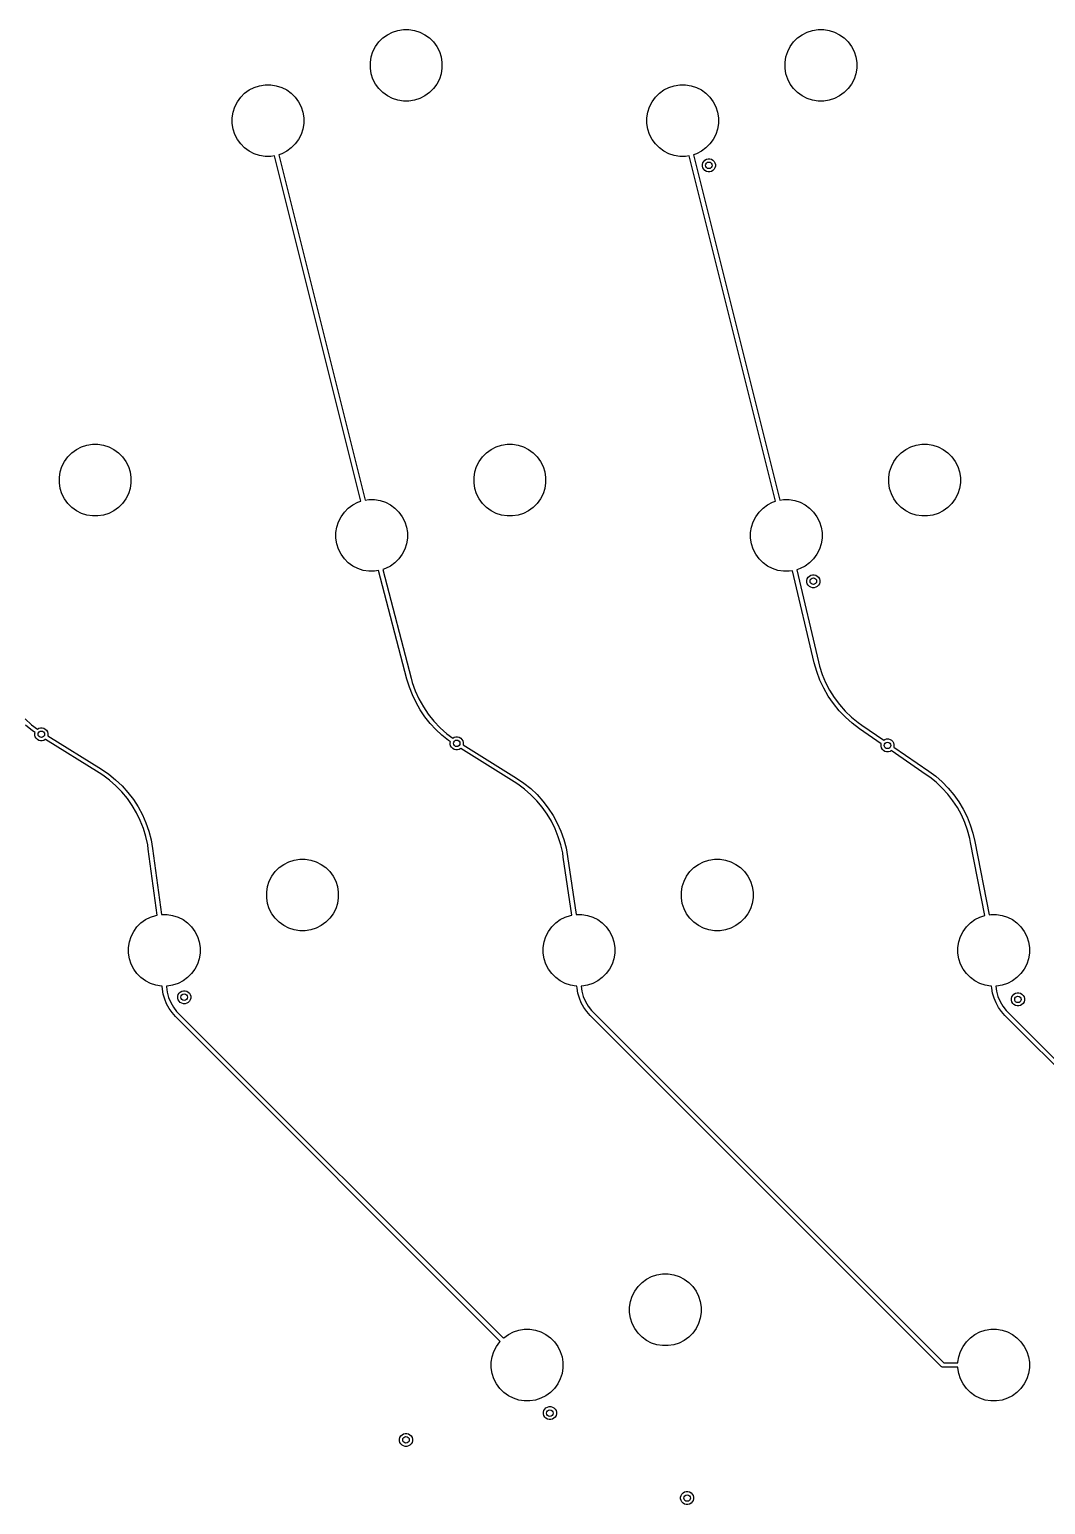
# Model space of a CAD drawing. Extents: x 4 to 18.4, y -7.3 to -2.9.
# Drawn here: x 9.637 to 11.475, y -5.964 to -3.298 of the extents above; entities that cross this region are included whole.
import ezdxf

# ---------------------------------------------------------------- set-up
doc = ezdxf.new("R2010")
doc.units = 0
doc.header["$MEASUREMENT"] = 0
doc.layers.add('BLACK', color=7, linetype='CONTINUOUS')

msp = doc.modelspace()

# ---------------------------------------------------------------- linework, layer by layer
at = {"layer": 'BLACK', "linetype": 'CONTINUOUS'}
for p, q in [((10.2848, -3.3071), (10.2939, -3.3025)), ((10.2939, -3.3025), (10.3036, -3.2993)), ((10.3036, -3.2993), (10.3137, -3.2977)), ((10.3137, -3.2977), (10.3238, -3.2977)), ((10.3238, -3.2977), (10.3339, -3.2993)), ((10.3339, -3.2993), (10.3436, -3.3025)), ((10.3436, -3.3025), (10.3527, -3.3071)), ((11.0348, -3.3071), (11.0439, -3.3025)), ((11.0439, -3.3025), (11.0536, -3.2993)), ((11.0536, -3.2993), (11.0637, -3.2977)), ((11.0637, -3.2977), (11.0738, -3.2977)), ((11.0738, -3.2977), (11.0839, -3.2993)), ((11.0839, -3.2993), (11.0936, -3.3025)), ((11.0936, -3.3025), (11.1027, -3.3071)), ((10.2587, -3.3376), (10.2634, -3.3286)), ((10.2634, -3.3286), (10.2694, -3.3203)), ((10.2694, -3.3203), (10.2766, -3.3131)), ((10.2766, -3.3131), (10.2848, -3.3071)), ((10.3527, -3.3071), (10.3609, -3.3131)), ((10.3609, -3.3131), (10.3681, -3.3203)), ((10.3681, -3.3203), (10.3741, -3.3286)), ((10.3741, -3.3286), (10.3788, -3.3376)), ((11.0087, -3.3376), (11.0134, -3.3286)), ((11.0134, -3.3286), (11.0194, -3.3203)), ((11.0194, -3.3203), (11.0266, -3.3131)), ((11.0266, -3.3131), (11.0348, -3.3071)), ((11.1027, -3.3071), (11.1109, -3.3131)), ((11.1109, -3.3131), (11.1181, -3.3203)), ((11.1181, -3.3203), (11.1241, -3.3286)), ((11.1241, -3.3286), (11.1288, -3.3376)), ((10.254, -3.3574), (10.2556, -3.3473)), ((10.254, -3.3676), (10.254, -3.3574)), ((10.2556, -3.3473), (10.2587, -3.3376)), ((10.3788, -3.3376), (10.3819, -3.3473)), ((10.3819, -3.3473), (10.3835, -3.3574)), ((10.3835, -3.3574), (10.3835, -3.3676)), ((11.004, -3.3574), (11.0056, -3.3473)), ((11.004, -3.3676), (11.004, -3.3574)), ((11.0056, -3.3473), (11.0087, -3.3376)), ((11.1288, -3.3376), (11.1319, -3.3473)), ((11.1319, -3.3473), (11.1335, -3.3574)), ((11.1335, -3.3574), (11.1335, -3.3676)), ((10.2556, -3.3777), (10.254, -3.3676)), ((10.2587, -3.3874), (10.2556, -3.3777)), ((10.3819, -3.3777), (10.3788, -3.3874)), ((10.3835, -3.3676), (10.3819, -3.3777)), ((11.0056, -3.3777), (11.004, -3.3676)), ((11.0087, -3.3874), (11.0056, -3.3777)), ((11.1319, -3.3777), (11.1288, -3.3874)), ((11.1335, -3.3676), (11.1319, -3.3777)), ((10.0194, -3.4203), (10.0266, -3.4131)), ((10.0266, -3.4131), (10.0348, -3.4071)), ((10.0348, -3.4071), (10.0439, -3.4025)), ((10.0439, -3.4025), (10.0536, -3.3993)), ((10.0536, -3.3993), (10.0637, -3.3977)), ((10.0637, -3.3977), (10.0738, -3.3977)), ((10.0738, -3.3977), (10.0839, -3.3993)), ((10.0839, -3.3993), (10.0936, -3.4025)), ((10.0936, -3.4025), (10.1027, -3.4071)), ((10.1027, -3.4071), (10.1109, -3.4131)), ((10.1109, -3.4131), (10.1181, -3.4203)), ((10.2634, -3.3964), (10.2587, -3.3874)), ((10.2694, -3.4047), (10.2634, -3.3964)), ((10.2766, -3.4119), (10.2694, -3.4047)), ((10.2848, -3.4179), (10.2766, -3.4119)), ((10.3609, -3.4119), (10.3527, -3.4179)), ((10.3681, -3.4047), (10.3609, -3.4119)), ((10.3741, -3.3964), (10.3681, -3.4047)), ((10.3788, -3.3874), (10.3741, -3.3964)), ((10.7694, -3.4203), (10.7766, -3.4131)), ((10.7766, -3.4131), (10.7848, -3.4071)), ((10.7848, -3.4071), (10.7939, -3.4025)), ((10.7939, -3.4025), (10.8036, -3.3993)), ((10.8036, -3.3993), (10.8137, -3.3977)), ((10.8137, -3.3977), (10.8238, -3.3977)), ((10.8238, -3.3977), (10.8339, -3.3993)), ((10.8339, -3.3993), (10.8436, -3.4025)), ((10.8436, -3.4025), (10.8527, -3.4071)), ((10.8527, -3.4071), (10.8609, -3.4131)), ((10.8609, -3.4131), (10.8681, -3.4203)), ((11.0134, -3.3964), (11.0087, -3.3874)), ((11.0194, -3.4047), (11.0134, -3.3964)), ((11.0266, -3.4119), (11.0194, -3.4047)), ((11.0348, -3.4179), (11.0266, -3.4119)), ((11.1109, -3.4119), (11.1027, -3.4179)), ((11.1181, -3.4047), (11.1109, -3.4119)), ((11.1241, -3.3964), (11.1181, -3.4047)), ((11.1288, -3.3874), (11.1241, -3.3964)), ((10.0056, -3.4473), (10.0087, -3.4376)), ((10.0087, -3.4376), (10.0134, -3.4286)), ((10.0134, -3.4286), (10.0194, -3.4203)), ((10.1181, -3.4203), (10.1241, -3.4286)), ((10.1241, -3.4286), (10.1288, -3.4376)), ((10.1288, -3.4376), (10.1319, -3.4473)), ((10.2939, -3.4225), (10.2848, -3.4179)), ((10.3036, -3.4257), (10.2939, -3.4225)), ((10.3137, -3.4273), (10.3036, -3.4257)), ((10.3238, -3.4273), (10.3137, -3.4273)), ((10.3339, -3.4257), (10.3238, -3.4273)), ((10.3436, -3.4225), (10.3339, -3.4257)), ((10.3527, -3.4179), (10.3436, -3.4225)), ((10.7556, -3.4473), (10.7587, -3.4376)), ((10.7587, -3.4376), (10.7634, -3.4286)), ((10.7634, -3.4286), (10.7694, -3.4203)), ((10.8681, -3.4203), (10.8741, -3.4286)), ((10.8741, -3.4286), (10.8788, -3.4376)), ((10.8788, -3.4376), (10.8819, -3.4473)), ((11.0439, -3.4225), (11.0348, -3.4179)), ((11.0536, -3.4257), (11.0439, -3.4225)), ((11.0637, -3.4273), (11.0536, -3.4257)), ((11.0738, -3.4273), (11.0637, -3.4273)), ((11.0839, -3.4257), (11.0738, -3.4273)), ((11.0936, -3.4225), (11.0839, -3.4257)), ((11.1027, -3.4179), (11.0936, -3.4225)), ((10.004, -3.4574), (10.0056, -3.4473)), ((10.004, -3.4676), (10.004, -3.4574)), ((10.1319, -3.4473), (10.1335, -3.4574)), ((10.1335, -3.4574), (10.1335, -3.4676)), ((10.754, -3.4574), (10.7556, -3.4473)), ((10.754, -3.4676), (10.754, -3.4574)), ((10.8819, -3.4473), (10.8835, -3.4574)), ((10.8835, -3.4574), (10.8835, -3.4676)), ((10.0056, -3.4777), (10.004, -3.4676)), ((10.0087, -3.4874), (10.0056, -3.4777)), ((10.0134, -3.4964), (10.0087, -3.4874)), ((10.1288, -3.4874), (10.1241, -3.4964)), ((10.1319, -3.4777), (10.1288, -3.4874)), ((10.1335, -3.4676), (10.1319, -3.4777)), ((10.7556, -3.4777), (10.754, -3.4676)), ((10.7587, -3.4874), (10.7556, -3.4777)), ((10.7634, -3.4964), (10.7587, -3.4874)), ((10.8788, -3.4874), (10.8741, -3.4964)), ((10.8819, -3.4777), (10.8788, -3.4874)), ((10.8835, -3.4676), (10.8819, -3.4777)), ((10.0194, -3.5047), (10.0134, -3.4964)), ((10.0266, -3.5119), (10.0194, -3.5047)), ((10.0348, -3.5179), (10.0266, -3.5119)), ((10.0439, -3.5225), (10.0348, -3.5179)), ((10.1027, -3.5179), (10.0936, -3.5225)), ((10.1109, -3.5119), (10.1027, -3.5179)), ((10.1181, -3.5047), (10.1109, -3.5119)), ((10.1241, -3.4964), (10.1181, -3.5047)), ((10.7694, -3.5047), (10.7634, -3.4964)), ((10.7766, -3.5119), (10.7694, -3.5047)), ((10.7848, -3.5179), (10.7766, -3.5119)), ((10.7939, -3.5225), (10.7848, -3.5179)), ((10.8527, -3.5179), (10.8436, -3.5225)), ((10.8609, -3.5119), (10.8527, -3.5179)), ((10.8681, -3.5047), (10.8609, -3.5119)), ((10.8741, -3.4964), (10.8681, -3.5047)), ((10.0536, -3.5257), (10.0439, -3.5225)), ((10.0637, -3.5273), (10.0536, -3.5257)), ((10.0738, -3.5273), (10.0637, -3.5273)), ((10.0806, -3.5262), (10.0738, -3.5273)), ((10.2368, -4.1507), (10.0806, -3.5262)), ((10.0936, -3.5225), (10.0882, -3.5243)), ((10.0882, -3.5243), (10.2444, -4.1488)), ((10.8036, -3.5257), (10.7939, -3.5225)), ((10.8137, -3.5273), (10.8036, -3.5257)), ((10.8238, -3.5273), (10.8137, -3.5273)), ((10.8306, -3.5262), (10.8238, -3.5273)), ((10.9868, -4.1507), (10.8306, -3.5262)), ((10.8436, -3.5225), (10.8382, -3.5243)), ((10.8382, -3.5243), (10.9944, -4.1488)), ((10.8544, -3.5418), (10.8552, -3.5388)), ((10.8544, -3.5448), (10.8544, -3.5418)), ((10.8552, -3.5478), (10.8544, -3.5448)), ((10.8552, -3.5388), (10.8568, -3.5361)), ((10.8568, -3.5361), (10.859, -3.5339)), ((10.859, -3.5339), (10.8616, -3.5324)), ((10.8616, -3.5324), (10.8646, -3.5316)), ((10.8646, -3.5316), (10.8677, -3.5316)), ((10.8677, -3.5316), (10.8707, -3.5324)), ((10.8707, -3.5324), (10.8733, -3.5339)), ((10.8733, -3.5339), (10.8755, -3.5361)), ((10.8755, -3.5361), (10.8771, -3.5388)), ((10.8771, -3.5388), (10.8779, -3.5418)), ((10.8779, -3.5448), (10.8771, -3.5478)), ((10.8779, -3.5418), (10.8779, -3.5448)), ((10.8568, -3.5505), (10.8552, -3.5478)), ((10.859, -3.5527), (10.8568, -3.5505)), ((10.8616, -3.5542), (10.859, -3.5527)), ((10.8646, -3.555), (10.8616, -3.5542)), ((10.8677, -3.555), (10.8646, -3.555)), ((10.8707, -3.5542), (10.8677, -3.555)), ((10.8733, -3.5527), (10.8707, -3.5542)), ((10.8755, -3.5505), (10.8733, -3.5527)), ((10.8771, -3.5478), (10.8755, -3.5505)), ((9.7223, -4.0571), (9.7314, -4.0525)), ((9.7314, -4.0525), (9.7411, -4.0493)), ((9.7411, -4.0493), (9.7512, -4.0477)), ((9.7512, -4.0477), (9.7613, -4.0477)), ((9.7613, -4.0477), (9.7714, -4.0493)), ((9.7714, -4.0493), (9.7811, -4.0525)), ((9.7811, -4.0525), (9.7902, -4.0571)), ((10.4723, -4.0571), (10.4814, -4.0525)), ((10.4814, -4.0525), (10.4911, -4.0493)), ((10.4911, -4.0493), (10.5012, -4.0477)), ((10.5012, -4.0477), (10.5113, -4.0477)), ((10.5113, -4.0477), (10.5214, -4.0493)), ((10.5214, -4.0493), (10.5311, -4.0525)), ((10.5311, -4.0525), (10.5402, -4.0571)), ((11.2223, -4.0571), (11.2314, -4.0525)), ((11.2314, -4.0525), (11.2411, -4.0493)), ((11.2411, -4.0493), (11.2512, -4.0477)), ((11.2512, -4.0477), (11.2613, -4.0477)), ((11.2613, -4.0477), (11.2714, -4.0493)), ((11.2714, -4.0493), (11.2811, -4.0525)), ((11.2811, -4.0525), (11.2902, -4.0571)), ((9.6962, -4.0876), (9.7009, -4.0786)), ((9.7009, -4.0786), (9.7069, -4.0703)), ((9.7069, -4.0703), (9.7141, -4.0631)), ((9.7141, -4.0631), (9.7223, -4.0571)), ((9.7902, -4.0571), (9.7984, -4.0631)), ((9.7984, -4.0631), (9.8056, -4.0703)), ((9.8056, -4.0703), (9.8116, -4.0786)), ((9.8116, -4.0786), (9.8163, -4.0876)), ((10.4462, -4.0876), (10.4509, -4.0786)), ((10.4509, -4.0786), (10.4569, -4.0703)), ((10.4569, -4.0703), (10.4641, -4.0631)), ((10.4641, -4.0631), (10.4723, -4.0571)), ((10.5402, -4.0571), (10.5484, -4.0631)), ((10.5484, -4.0631), (10.5556, -4.0703)), ((10.5556, -4.0703), (10.5616, -4.0786)), ((10.5616, -4.0786), (10.5663, -4.0876)), ((11.1962, -4.0876), (11.2009, -4.0786)), ((11.2009, -4.0786), (11.2069, -4.0703)), ((11.2069, -4.0703), (11.2141, -4.0631)), ((11.2141, -4.0631), (11.2223, -4.0571)), ((11.2902, -4.0571), (11.2984, -4.0631)), ((11.2984, -4.0631), (11.3056, -4.0703)), ((11.3056, -4.0703), (11.3116, -4.0786)), ((11.3116, -4.0786), (11.3163, -4.0876)), ((9.6915, -4.1074), (9.6931, -4.0973)), ((9.6931, -4.0973), (9.6962, -4.0876)), ((9.8163, -4.0876), (9.8194, -4.0973)), ((9.8194, -4.0973), (9.821, -4.1074)), ((10.4415, -4.1074), (10.4431, -4.0973)), ((10.4431, -4.0973), (10.4462, -4.0876)), ((10.5663, -4.0876), (10.5694, -4.0973)), ((10.5694, -4.0973), (10.571, -4.1074)), ((11.1915, -4.1074), (11.1931, -4.0973)), ((11.1931, -4.0973), (11.1962, -4.0876)), ((11.3163, -4.0876), (11.3194, -4.0973)), ((11.3194, -4.0973), (11.321, -4.1074)), ((9.6915, -4.1176), (9.6915, -4.1074)), ((9.6931, -4.1277), (9.6915, -4.1176)), ((9.6962, -4.1374), (9.6931, -4.1277)), ((9.8194, -4.1277), (9.8163, -4.1374)), ((9.821, -4.1176), (9.8194, -4.1277)), ((9.821, -4.1074), (9.821, -4.1176)), ((10.4415, -4.1176), (10.4415, -4.1074)), ((10.4431, -4.1277), (10.4415, -4.1176)), ((10.4462, -4.1374), (10.4431, -4.1277)), ((10.5694, -4.1277), (10.5663, -4.1374)), ((10.571, -4.1176), (10.5694, -4.1277)), ((10.571, -4.1074), (10.571, -4.1176)), ((11.1915, -4.1176), (11.1915, -4.1074)), ((11.1931, -4.1277), (11.1915, -4.1176)), ((11.1962, -4.1374), (11.1931, -4.1277)), ((11.3194, -4.1277), (11.3163, -4.1374)), ((11.321, -4.1176), (11.3194, -4.1277)), ((11.321, -4.1074), (11.321, -4.1176)), ((9.7009, -4.1464), (9.6962, -4.1374)), ((9.7069, -4.1547), (9.7009, -4.1464)), ((9.7141, -4.1619), (9.7069, -4.1547)), ((9.8056, -4.1547), (9.7984, -4.1619)), ((9.8116, -4.1464), (9.8056, -4.1547)), ((9.8163, -4.1374), (9.8116, -4.1464)), ((10.2141, -4.1631), (10.2223, -4.1571)), ((10.2223, -4.1571), (10.2314, -4.1525)), ((10.2314, -4.1525), (10.2368, -4.1507)), ((10.2444, -4.1488), (10.2512, -4.1477)), ((10.2512, -4.1477), (10.2613, -4.1477)), ((10.2613, -4.1477), (10.2714, -4.1493)), ((10.2714, -4.1493), (10.2811, -4.1525)), ((10.2811, -4.1525), (10.2902, -4.1571)), ((10.2902, -4.1571), (10.2984, -4.1631)), ((10.4509, -4.1464), (10.4462, -4.1374)), ((10.4569, -4.1547), (10.4509, -4.1464)), ((10.4641, -4.1619), (10.4569, -4.1547)), ((10.5556, -4.1547), (10.5484, -4.1619)), ((10.5616, -4.1464), (10.5556, -4.1547)), ((10.5663, -4.1374), (10.5616, -4.1464)), ((10.9641, -4.1631), (10.9723, -4.1571)), ((10.9723, -4.1571), (10.9814, -4.1525)), ((10.9814, -4.1525), (10.9868, -4.1507)), ((10.9944, -4.1488), (11.0012, -4.1477)), ((11.0012, -4.1477), (11.0113, -4.1477)), ((11.0113, -4.1477), (11.0214, -4.1493)), ((11.0214, -4.1493), (11.0311, -4.1525)), ((11.0311, -4.1525), (11.0402, -4.1571)), ((11.0402, -4.1571), (11.0484, -4.1631)), ((11.2009, -4.1464), (11.1962, -4.1374)), ((11.2069, -4.1547), (11.2009, -4.1464)), ((11.2141, -4.1619), (11.2069, -4.1547)), ((11.3056, -4.1547), (11.2984, -4.1619)), ((11.3116, -4.1464), (11.3056, -4.1547)), ((11.3163, -4.1374), (11.3116, -4.1464)), ((9.7223, -4.1679), (9.7141, -4.1619)), ((9.7314, -4.1725), (9.7223, -4.1679)), ((9.7411, -4.1757), (9.7314, -4.1725)), ((9.7512, -4.1773), (9.7411, -4.1757)), ((9.7613, -4.1773), (9.7512, -4.1773)), ((9.7714, -4.1757), (9.7613, -4.1773)), ((9.7811, -4.1725), (9.7714, -4.1757)), ((9.7902, -4.1679), (9.7811, -4.1725)), ((9.7984, -4.1619), (9.7902, -4.1679)), ((10.1962, -4.1876), (10.2009, -4.1786)), ((10.2009, -4.1786), (10.2069, -4.1703)), ((10.2069, -4.1703), (10.2141, -4.1631)), ((10.2984, -4.1631), (10.3056, -4.1703)), ((10.3056, -4.1703), (10.3116, -4.1786)), ((10.3116, -4.1786), (10.3163, -4.1876)), ((10.4723, -4.1679), (10.4641, -4.1619)), ((10.4814, -4.1725), (10.4723, -4.1679)), ((10.4911, -4.1757), (10.4814, -4.1725)), ((10.5012, -4.1773), (10.4911, -4.1757)), ((10.5113, -4.1773), (10.5012, -4.1773)), ((10.5214, -4.1757), (10.5113, -4.1773)), ((10.5311, -4.1725), (10.5214, -4.1757)), ((10.5402, -4.1679), (10.5311, -4.1725)), ((10.5484, -4.1619), (10.5402, -4.1679)), ((10.9462, -4.1876), (10.9509, -4.1786)), ((10.9509, -4.1786), (10.9569, -4.1703)), ((10.9569, -4.1703), (10.9641, -4.1631)), ((11.0484, -4.1631), (11.0556, -4.1703)), ((11.0556, -4.1703), (11.0616, -4.1786)), ((11.0616, -4.1786), (11.0663, -4.1876)), ((11.2223, -4.1679), (11.2141, -4.1619)), ((11.2314, -4.1725), (11.2223, -4.1679)), ((11.2411, -4.1757), (11.2314, -4.1725)), ((11.2512, -4.1773), (11.2411, -4.1757)), ((11.2613, -4.1773), (11.2512, -4.1773)), ((11.2714, -4.1757), (11.2613, -4.1773)), ((11.2811, -4.1725), (11.2714, -4.1757)), ((11.2902, -4.1679), (11.2811, -4.1725)), ((11.2984, -4.1619), (11.2902, -4.1679)), ((10.1915, -4.2074), (10.1931, -4.1973)), ((10.1915, -4.2176), (10.1915, -4.2074)), ((10.1931, -4.1973), (10.1962, -4.1876)), ((10.3163, -4.1876), (10.3194, -4.1973)), ((10.3194, -4.1973), (10.321, -4.2074)), ((10.321, -4.2074), (10.321, -4.2176)), ((10.9415, -4.2074), (10.9431, -4.1973)), ((10.9415, -4.2176), (10.9415, -4.2074)), ((10.9431, -4.1973), (10.9462, -4.1876)), ((11.0663, -4.1876), (11.0694, -4.1973)), ((11.0694, -4.1973), (11.071, -4.2074)), ((11.071, -4.2074), (11.071, -4.2176)), ((10.1931, -4.2277), (10.1915, -4.2176)), ((10.1962, -4.2374), (10.1931, -4.2277)), ((10.2009, -4.2464), (10.1962, -4.2374)), ((10.3163, -4.2374), (10.3116, -4.2464)), ((10.3194, -4.2277), (10.3163, -4.2374)), ((10.321, -4.2176), (10.3194, -4.2277)), ((10.9431, -4.2277), (10.9415, -4.2176)), ((10.9462, -4.2374), (10.9431, -4.2277)), ((10.9509, -4.2464), (10.9462, -4.2374)), ((11.0663, -4.2374), (11.0616, -4.2464)), ((11.0694, -4.2277), (11.0663, -4.2374)), ((11.071, -4.2176), (11.0694, -4.2277)), ((10.2069, -4.2547), (10.2009, -4.2464)), ((10.2141, -4.2619), (10.2069, -4.2547)), ((10.2223, -4.2679), (10.2141, -4.2619)), ((10.2984, -4.2619), (10.2902, -4.2679)), ((10.3056, -4.2547), (10.2984, -4.2619)), ((10.3116, -4.2464), (10.3056, -4.2547)), ((10.9569, -4.2547), (10.9509, -4.2464)), ((10.9641, -4.2619), (10.9569, -4.2547)), ((10.9723, -4.2679), (10.9641, -4.2619)), ((11.0484, -4.2619), (11.0402, -4.2679)), ((11.0556, -4.2547), (11.0484, -4.2619)), ((11.0616, -4.2464), (11.0556, -4.2547)), ((10.2314, -4.2725), (10.2223, -4.2679)), ((10.2411, -4.2757), (10.2314, -4.2725)), ((10.2512, -4.2773), (10.2411, -4.2757)), ((10.2613, -4.2773), (10.2512, -4.2773)), ((10.2688, -4.2761), (10.2613, -4.2773)), ((10.3201, -4.4722), (10.2688, -4.2761)), ((10.2811, -4.2725), (10.2764, -4.274)), ((10.2764, -4.274), (10.3278, -4.4702)), ((10.2902, -4.2679), (10.2811, -4.2725)), ((10.9814, -4.2725), (10.9723, -4.2679)), ((10.9911, -4.2757), (10.9814, -4.2725)), ((11.0012, -4.2773), (10.9911, -4.2757)), ((11.0113, -4.2773), (11.0012, -4.2773)), ((11.0173, -4.2763), (11.0113, -4.2773)), ((11.0568, -4.4427), (11.0173, -4.2763)), ((11.0311, -4.2725), (11.025, -4.2745)), ((11.025, -4.2745), (11.0645, -4.4409)), ((11.0402, -4.2679), (11.0311, -4.2725)), ((11.0434, -4.2937), (11.0442, -4.2908)), ((11.0442, -4.2908), (11.0457, -4.2881)), ((11.0457, -4.2881), (11.0479, -4.2859)), ((11.0479, -4.2859), (11.0506, -4.2844)), ((11.0506, -4.2844), (11.0536, -4.2836)), ((11.0536, -4.2836), (11.0567, -4.2836)), ((11.0567, -4.2836), (11.0596, -4.2844)), ((11.0596, -4.2844), (11.0623, -4.2859)), ((11.0623, -4.2859), (11.0645, -4.2881)), ((11.0645, -4.2881), (11.066, -4.2908)), ((11.066, -4.2908), (11.0668, -4.2937)), ((11.0434, -4.2968), (11.0434, -4.2937)), ((11.0442, -4.2998), (11.0434, -4.2968)), ((11.0457, -4.3025), (11.0442, -4.2998)), ((11.0479, -4.3046), (11.0457, -4.3025)), ((11.0506, -4.3062), (11.0479, -4.3046)), ((11.0536, -4.307), (11.0506, -4.3062)), ((11.0567, -4.307), (11.0536, -4.307)), ((11.0596, -4.3062), (11.0567, -4.307)), ((11.0623, -4.3046), (11.0596, -4.3062)), ((11.0645, -4.3025), (11.0623, -4.3046)), ((11.066, -4.2998), (11.0645, -4.3025)), ((11.0668, -4.2968), (11.066, -4.2998)), ((11.0668, -4.2937), (11.0668, -4.2968)), ((11.0612, -4.4585), (11.0568, -4.4427)), ((11.0568, -4.4427), (11.0568, -4.4427)), ((11.0568, -4.4427), (11.0568, -4.4427)), ((11.0645, -4.4409), (11.0645, -4.4409)), ((11.0645, -4.4409), (11.0663, -4.4486)), ((11.0663, -4.4486), (11.0712, -4.4636)), ((10.3245, -4.4868), (10.3201, -4.4722)), ((10.3201, -4.4722), (10.3201, -4.4722)), ((10.3278, -4.4702), (10.3278, -4.4702)), ((10.3278, -4.4702), (10.3298, -4.4781)), ((10.3298, -4.4781), (10.3352, -4.4934)), ((11.0669, -4.4739), (11.0612, -4.4585)), ((11.0739, -4.4888), (11.0669, -4.4739)), ((11.0712, -4.4636), (11.0772, -4.4781)), ((11.0772, -4.4781), (11.0845, -4.4921)), ((10.33, -4.5009), (10.3245, -4.4868)), ((10.3366, -4.5146), (10.33, -4.5009)), ((10.3352, -4.4934), (10.3419, -4.5081)), ((11.082, -4.503), (11.0739, -4.4888)), ((11.0913, -4.5165), (11.082, -4.503)), ((11.0845, -4.4921), (11.0929, -4.5055)), ((11.0929, -4.5055), (11.1023, -4.5182)), ((10.3441, -4.5278), (10.3366, -4.5146)), ((10.3419, -4.5081), (10.3498, -4.5223)), ((10.3526, -4.5403), (10.3441, -4.5278)), ((10.3498, -4.5223), (10.3588, -4.5358)), ((11.1016, -4.5293), (11.0913, -4.5165)), ((11.113, -4.5411), (11.1016, -4.5293)), ((11.1023, -4.5182), (11.1128, -4.53)), ((11.1128, -4.53), (11.1241, -4.5409)), ((9.6295, -4.5443), (9.6414, -4.5549)), ((9.6431, -4.5659), (9.6302, -4.5555)), ((9.6414, -4.5549), (9.6518, -4.5626)), ((10.3621, -4.5522), (10.3526, -4.5403)), ((10.3588, -4.5358), (10.369, -4.5484)), ((10.3724, -4.5634), (10.3621, -4.5522)), ((10.369, -4.5484), (10.3802, -4.5602)), ((11.1253, -4.552), (11.113, -4.5411)), ((11.1241, -4.5409), (11.1364, -4.5509)), ((11.1384, -4.5618), (11.1253, -4.552)), ((11.1364, -4.5509), (11.1429, -4.5554)), ((11.1429, -4.5554), (11.1429, -4.5554)), ((11.1429, -4.5554), (11.1823, -4.5825)), ((9.6476, -4.569), (9.6431, -4.5659)), ((9.6472, -4.5704), (9.6476, -4.569)), ((9.6472, -4.5735), (9.6472, -4.5704)), ((9.648, -4.5765), (9.6472, -4.5735)), ((9.6495, -4.5792), (9.648, -4.5765)), ((9.6517, -4.5813), (9.6495, -4.5792)), ((9.6544, -4.5829), (9.6517, -4.5813)), ((9.6518, -4.5626), (9.6544, -4.5611)), ((9.6544, -4.5611), (9.6574, -4.5603)), ((9.6574, -4.5837), (9.6544, -4.5829)), ((9.6574, -4.5603), (9.6604, -4.5603)), ((9.6604, -4.5837), (9.6574, -4.5837)), ((9.6604, -4.5603), (9.6634, -4.5611)), ((9.6634, -4.5829), (9.6604, -4.5837)), ((9.6634, -4.5611), (9.6661, -4.5626)), ((9.6661, -4.5813), (9.6634, -4.5829)), ((9.6661, -4.5626), (9.6683, -4.5648)), ((9.6662, -4.5812), (9.6661, -4.5813)), ((9.7634, -4.6419), (9.6662, -4.5812)), ((9.6683, -4.5648), (9.6698, -4.5675)), ((9.6698, -4.5675), (9.6706, -4.5704)), ((9.6706, -4.5735), (9.6704, -4.5745)), ((9.6704, -4.5745), (9.7676, -4.6353)), ((9.6706, -4.5704), (9.6706, -4.5735)), ((10.3835, -4.5737), (10.3724, -4.5634)), ((10.3802, -4.5602), (10.3923, -4.571)), ((10.3954, -4.5831), (10.3835, -4.5737)), ((10.3923, -4.571), (10.4029, -4.5789)), ((10.3987, -4.5854), (10.3954, -4.5831)), ((10.3984, -4.5868), (10.3987, -4.5854)), ((10.4029, -4.5789), (10.4055, -4.5774)), ((10.4055, -4.5774), (10.4085, -4.5766)), ((10.4085, -4.5766), (10.4116, -4.5766)), ((10.4116, -4.5766), (10.4146, -4.5774)), ((10.4146, -4.5774), (10.4173, -4.5789)), ((10.4173, -4.5789), (10.4194, -4.5811)), ((10.4194, -4.5811), (10.421, -4.5838)), ((10.421, -4.5838), (10.4218, -4.5868)), ((11.1779, -4.589), (11.1384, -4.5618)), ((11.1384, -4.5618), (11.1384, -4.5618)), ((11.1823, -4.5825), (11.1847, -4.5811)), ((11.1847, -4.5811), (11.1877, -4.5803)), ((11.1877, -4.5803), (11.1908, -4.5803)), ((11.1908, -4.5803), (11.1938, -4.5811)), ((11.1938, -4.5811), (11.1964, -4.5826)), ((11.1964, -4.5826), (11.1986, -4.5848)), ((11.1986, -4.5848), (11.2001, -4.5875)), ((10.3984, -4.5899), (10.3984, -4.5868)), ((10.3991, -4.5928), (10.3984, -4.5899)), ((10.4007, -4.5955), (10.3991, -4.5928)), ((10.4029, -4.5977), (10.4007, -4.5955)), ((10.4055, -4.5992), (10.4029, -4.5977)), ((10.4085, -4.6), (10.4055, -4.5992)), ((10.4116, -4.6), (10.4085, -4.6)), ((10.4146, -4.5992), (10.4116, -4.6)), ((10.4173, -4.5977), (10.4146, -4.5992)), ((10.4174, -4.5975), (10.4173, -4.5977)), ((10.5142, -4.6581), (10.4174, -4.5975)), ((10.4218, -4.5899), (10.4215, -4.5908)), ((10.4215, -4.5908), (10.5184, -4.6514)), ((10.4218, -4.5868), (10.4218, -4.5899)), ((11.1775, -4.5905), (11.1779, -4.589)), ((11.1775, -4.5936), (11.1775, -4.5905)), ((11.1783, -4.5965), (11.1775, -4.5936)), ((11.1799, -4.5992), (11.1783, -4.5965)), ((11.182, -4.6014), (11.1799, -4.5992)), ((11.1847, -4.6029), (11.182, -4.6014)), ((11.1877, -4.6037), (11.1847, -4.6029)), ((11.1908, -4.6037), (11.1877, -4.6037)), ((11.1938, -4.6029), (11.1908, -4.6037)), ((11.1961, -4.6015), (11.1938, -4.6029)), ((11.2594, -4.6451), (11.1961, -4.6015)), ((11.2001, -4.5875), (11.2009, -4.5905)), ((11.2009, -4.5936), (11.2006, -4.595)), ((11.2006, -4.595), (11.2639, -4.6386)), ((11.2009, -4.5905), (11.2009, -4.5936)), ((9.7676, -4.6353), (9.7808, -4.6443)), ((11.2639, -4.6386), (11.2639, -4.6386)), ((11.2639, -4.6386), (11.2764, -4.6479)), ((9.7699, -4.646), (9.7634, -4.6419)), ((9.7823, -4.6552), (9.7699, -4.646)), ((9.7808, -4.6443), (9.7933, -4.6543)), ((9.7939, -4.6653), (9.7823, -4.6552)), ((9.7933, -4.6543), (9.8049, -4.6653)), ((9.8046, -4.6763), (9.7939, -4.6653)), ((9.8049, -4.6653), (9.8156, -4.6772)), ((10.5207, -4.6621), (10.5142, -4.6581)), ((10.5142, -4.6581), (10.5142, -4.6581)), ((10.5142, -4.6581), (10.5142, -4.6581)), ((10.5184, -4.6514), (10.5184, -4.6514)), ((10.5184, -4.6514), (10.5315, -4.6603)), ((10.5329, -4.6712), (10.5207, -4.6621)), ((10.5315, -4.6603), (10.5439, -4.6702)), ((11.2656, -4.6493), (11.2594, -4.6451)), ((11.2594, -4.6451), (11.2594, -4.6451)), ((11.2773, -4.6587), (11.2656, -4.6493)), ((11.2764, -4.6479), (11.2882, -4.6582)), ((11.2882, -4.6691), (11.2773, -4.6587)), ((11.2882, -4.6582), (11.2991, -4.6693)), ((9.8145, -4.6881), (9.8046, -4.6763)), ((9.8233, -4.7007), (9.8145, -4.6881)), ((9.8156, -4.6772), (9.8253, -4.6899)), ((9.8253, -4.6899), (9.834, -4.7033)), ((10.5444, -4.6812), (10.5329, -4.6712)), ((10.5439, -4.6702), (10.5554, -4.6811)), ((10.5551, -4.6921), (10.5444, -4.6812)), ((10.5649, -4.7038), (10.5551, -4.6921)), ((10.5554, -4.6811), (10.566, -4.6929)), ((10.566, -4.6929), (10.5757, -4.7054)), ((11.2983, -4.6802), (11.2882, -4.6691)), ((11.3074, -4.6921), (11.2983, -4.6802)), ((11.2991, -4.6693), (11.3091, -4.6813)), ((11.3157, -4.7046), (11.3074, -4.6921)), ((11.3091, -4.6813), (11.3181, -4.694)), ((9.8311, -4.714), (9.8233, -4.7007)), ((9.8379, -4.7278), (9.8311, -4.714)), ((9.834, -4.7033), (9.8416, -4.7174)), ((9.8416, -4.7174), (9.848, -4.7321)), ((10.5737, -4.7162), (10.5649, -4.7038)), ((10.5815, -4.7293), (10.5737, -4.7162)), ((10.5757, -4.7054), (10.5844, -4.7187)), ((10.5844, -4.7187), (10.592, -4.7326)), ((11.3229, -4.7178), (11.3157, -4.7046)), ((11.3181, -4.694), (11.3262, -4.7074)), ((11.3291, -4.7315), (11.3229, -4.7178)), ((11.3262, -4.7074), (11.3331, -4.7214)), ((9.8435, -4.7421), (9.8379, -4.7278)), ((9.848, -4.7568), (9.8435, -4.7421)), ((9.848, -4.7321), (9.8533, -4.7472)), ((10.5883, -4.7429), (10.5815, -4.7293)), ((10.5939, -4.7571), (10.5883, -4.7429)), ((10.592, -4.7326), (10.5984, -4.7471)), ((11.3341, -4.7456), (11.3291, -4.7315)), ((11.3331, -4.7214), (11.339, -4.7359)), ((11.3381, -4.7601), (11.3341, -4.7456)), ((11.339, -4.7359), (11.3437, -4.7507)), ((9.8513, -4.7718), (9.848, -4.7568)), ((9.8523, -4.7795), (9.8513, -4.7718)), ((9.8533, -4.7472), (9.8573, -4.7626)), ((9.8573, -4.7626), (9.8601, -4.7784)), ((10.5985, -4.7716), (10.5939, -4.7571)), ((10.5984, -4.7471), (10.6037, -4.762)), ((10.6018, -4.7865), (10.5985, -4.7716)), ((10.6037, -4.762), (10.6078, -4.7773)), ((11.3396, -4.7674), (11.3381, -4.7601)), ((11.3651, -4.8997), (11.3396, -4.7674)), ((11.3396, -4.7674), (11.3396, -4.7674)), ((11.3437, -4.7507), (11.3473, -4.7659)), ((11.3473, -4.7659), (11.3473, -4.7659)), ((11.3473, -4.7659), (11.3473, -4.7659)), ((11.3473, -4.7659), (11.3729, -4.8983)), ((9.8686, -4.8989), (9.8523, -4.7795)), ((9.8523, -4.7795), (9.8523, -4.7795)), ((9.8601, -4.7784), (9.8601, -4.7784)), ((9.8601, -4.7784), (9.8764, -4.8977)), ((10.1064, -4.8025), (10.1161, -4.7993)), ((10.1161, -4.7993), (10.1262, -4.7977)), ((10.1262, -4.7977), (10.1363, -4.7977)), ((10.1363, -4.7977), (10.1464, -4.7993)), ((10.1464, -4.7993), (10.1561, -4.8025)), ((10.6029, -4.794), (10.6018, -4.7865)), ((10.6029, -4.7941), (10.6029, -4.794)), ((10.6181, -4.899), (10.6029, -4.7941)), ((10.6078, -4.7773), (10.6107, -4.7929)), ((10.6107, -4.7929), (10.6107, -4.7929)), ((10.6107, -4.7929), (10.6107, -4.7929)), ((10.6107, -4.7929), (10.6259, -4.8978)), ((10.8564, -4.8025), (10.8661, -4.7993)), ((10.8661, -4.7993), (10.8762, -4.7977)), ((10.8762, -4.7977), (10.8863, -4.7977)), ((10.8863, -4.7977), (10.8964, -4.7993)), ((10.8964, -4.7993), (10.9061, -4.8025)), ((10.0759, -4.8286), (10.0819, -4.8203)), ((10.0819, -4.8203), (10.0891, -4.8131)), ((10.0891, -4.8131), (10.0973, -4.8071)), ((10.0973, -4.8071), (10.1064, -4.8025)), ((10.1561, -4.8025), (10.1652, -4.8071)), ((10.1652, -4.8071), (10.1734, -4.8131)), ((10.1734, -4.8131), (10.1806, -4.8203)), ((10.1806, -4.8203), (10.1866, -4.8286)), ((10.8259, -4.8286), (10.8319, -4.8203)), ((10.8319, -4.8203), (10.8391, -4.8131)), ((10.8391, -4.8131), (10.8473, -4.8071)), ((10.8473, -4.8071), (10.8564, -4.8025)), ((10.9061, -4.8025), (10.9152, -4.8071)), ((10.9152, -4.8071), (10.9234, -4.8131)), ((10.9234, -4.8131), (10.9306, -4.8203)), ((10.9306, -4.8203), (10.9366, -4.8286)), ((10.0665, -4.8574), (10.0681, -4.8473)), ((10.0681, -4.8473), (10.0712, -4.8376)), ((10.0712, -4.8376), (10.0759, -4.8286)), ((10.1866, -4.8286), (10.1913, -4.8376)), ((10.1913, -4.8376), (10.1944, -4.8473)), ((10.1944, -4.8473), (10.196, -4.8574)), ((10.8165, -4.8574), (10.8181, -4.8473)), ((10.8181, -4.8473), (10.8212, -4.8376)), ((10.8212, -4.8376), (10.8259, -4.8286)), ((10.9366, -4.8286), (10.9413, -4.8376)), ((10.9413, -4.8376), (10.9444, -4.8473)), ((10.9444, -4.8473), (10.946, -4.8574)), ((10.0665, -4.8676), (10.0665, -4.8574)), ((10.0681, -4.8777), (10.0665, -4.8676)), ((10.0712, -4.8874), (10.0681, -4.8777)), ((10.1944, -4.8777), (10.1913, -4.8874)), ((10.196, -4.8676), (10.1944, -4.8777)), ((10.196, -4.8574), (10.196, -4.8676)), ((10.8165, -4.8676), (10.8165, -4.8574)), ((10.8181, -4.8777), (10.8165, -4.8676)), ((10.8212, -4.8874), (10.8181, -4.8777)), ((10.9444, -4.8777), (10.9413, -4.8874)), ((10.946, -4.8676), (10.9444, -4.8777)), ((10.946, -4.8574), (10.946, -4.8676)), ((9.8473, -4.9071), (9.8564, -4.9025)), ((9.8564, -4.9025), (9.8661, -4.8993)), ((9.8661, -4.8993), (9.8686, -4.8989)), ((9.8764, -4.8977), (9.8863, -4.8977)), ((9.8863, -4.8977), (9.8964, -4.8993)), ((9.8964, -4.8993), (9.9061, -4.9025)), ((9.9061, -4.9025), (9.9152, -4.9071)), ((10.0759, -4.8964), (10.0712, -4.8874)), ((10.0819, -4.9047), (10.0759, -4.8964)), ((10.0891, -4.9119), (10.0819, -4.9047)), ((10.1806, -4.9047), (10.1734, -4.9119)), ((10.1866, -4.8964), (10.1806, -4.9047)), ((10.1913, -4.8874), (10.1866, -4.8964)), ((10.5973, -4.9071), (10.6064, -4.9025)), ((10.6064, -4.9025), (10.6161, -4.8993)), ((10.6161, -4.8993), (10.6181, -4.899)), ((10.6259, -4.8978), (10.6262, -4.8977)), ((10.6262, -4.8977), (10.6363, -4.8977)), ((10.6363, -4.8977), (10.6464, -4.8993)), ((10.6464, -4.8993), (10.6561, -4.9025)), ((10.6561, -4.9025), (10.6652, -4.9071)), ((10.8259, -4.8964), (10.8212, -4.8874)), ((10.8319, -4.9047), (10.8259, -4.8964)), ((10.8391, -4.9119), (10.8319, -4.9047)), ((10.9306, -4.9047), (10.9234, -4.9119)), ((10.9366, -4.8964), (10.9306, -4.9047)), ((10.9413, -4.8874), (10.9366, -4.8964)), ((11.3473, -4.9071), (11.3564, -4.9025)), ((11.3564, -4.9025), (11.3651, -4.8997)), ((11.3729, -4.8983), (11.3762, -4.8977)), ((11.3762, -4.8977), (11.3863, -4.8977)), ((11.3863, -4.8977), (11.3964, -4.8993)), ((11.3964, -4.8993), (11.4061, -4.9025)), ((11.4061, -4.9025), (11.4152, -4.9071)), ((9.8212, -4.9376), (9.8259, -4.9286)), ((9.8259, -4.9286), (9.8319, -4.9203)), ((9.8319, -4.9203), (9.8391, -4.9131)), ((9.8391, -4.9131), (9.8473, -4.9071)), ((9.9152, -4.9071), (9.9234, -4.9131)), ((9.9234, -4.9131), (9.9306, -4.9203)), ((9.9306, -4.9203), (9.9366, -4.9286)), ((9.9366, -4.9286), (9.9413, -4.9376)), ((10.0973, -4.9179), (10.0891, -4.9119)), ((10.1064, -4.9225), (10.0973, -4.9179)), ((10.1161, -4.9257), (10.1064, -4.9225)), ((10.1262, -4.9273), (10.1161, -4.9257)), ((10.1363, -4.9273), (10.1262, -4.9273)), ((10.1464, -4.9257), (10.1363, -4.9273)), ((10.1561, -4.9225), (10.1464, -4.9257)), ((10.1652, -4.9179), (10.1561, -4.9225)), ((10.1734, -4.9119), (10.1652, -4.9179)), ((10.5712, -4.9376), (10.5759, -4.9286)), ((10.5759, -4.9286), (10.5819, -4.9203)), ((10.5819, -4.9203), (10.5891, -4.9131)), ((10.5891, -4.9131), (10.5973, -4.9071)), ((10.6652, -4.9071), (10.6734, -4.9131)), ((10.6734, -4.9131), (10.6806, -4.9203)), ((10.6806, -4.9203), (10.6866, -4.9286)), ((10.6866, -4.9286), (10.6913, -4.9376)), ((10.8473, -4.9179), (10.8391, -4.9119)), ((10.8564, -4.9225), (10.8473, -4.9179)), ((10.8661, -4.9257), (10.8564, -4.9225)), ((10.8762, -4.9273), (10.8661, -4.9257)), ((10.8863, -4.9273), (10.8762, -4.9273)), ((10.8964, -4.9257), (10.8863, -4.9273)), ((10.9061, -4.9225), (10.8964, -4.9257)), ((10.9152, -4.9179), (10.9061, -4.9225)), ((10.9234, -4.9119), (10.9152, -4.9179)), ((11.3212, -4.9376), (11.3259, -4.9286)), ((11.3259, -4.9286), (11.3319, -4.9203)), ((11.3319, -4.9203), (11.3391, -4.9131)), ((11.3391, -4.9131), (11.3473, -4.9071)), ((11.4152, -4.9071), (11.4234, -4.9131)), ((11.4234, -4.9131), (11.4306, -4.9203)), ((11.4306, -4.9203), (11.4366, -4.9286)), ((11.4366, -4.9286), (11.4413, -4.9376)), ((9.8165, -4.9574), (9.8181, -4.9473)), ((9.8165, -4.9676), (9.8165, -4.9574)), ((9.8181, -4.9473), (9.8212, -4.9376)), ((9.9413, -4.9376), (9.9444, -4.9473)), ((9.9444, -4.9473), (9.946, -4.9574)), ((9.946, -4.9574), (9.946, -4.9676)), ((10.5665, -4.9574), (10.5681, -4.9473)), ((10.5665, -4.9676), (10.5665, -4.9574)), ((10.5681, -4.9473), (10.5712, -4.9376)), ((10.6913, -4.9376), (10.6944, -4.9473)), ((10.6944, -4.9473), (10.696, -4.9574)), ((10.696, -4.9574), (10.696, -4.9676)), ((11.3165, -4.9574), (11.3181, -4.9473)), ((11.3165, -4.9676), (11.3165, -4.9574)), ((11.3181, -4.9473), (11.3212, -4.9376)), ((11.4413, -4.9376), (11.4444, -4.9473)), ((11.4444, -4.9473), (11.446, -4.9574)), ((11.446, -4.9574), (11.446, -4.9676)), ((9.8181, -4.9777), (9.8165, -4.9676)), ((9.8212, -4.9874), (9.8181, -4.9777)), ((9.9444, -4.9777), (9.9413, -4.9874)), ((9.946, -4.9676), (9.9444, -4.9777)), ((10.5681, -4.9777), (10.5665, -4.9676)), ((10.5712, -4.9874), (10.5681, -4.9777)), ((10.6944, -4.9777), (10.6913, -4.9874)), ((10.696, -4.9676), (10.6944, -4.9777)), ((11.3181, -4.9777), (11.3165, -4.9676)), ((11.3212, -4.9874), (11.3181, -4.9777)), ((11.4444, -4.9777), (11.4413, -4.9874)), ((11.446, -4.9676), (11.4444, -4.9777)), ((9.8259, -4.9964), (9.8212, -4.9874)), ((9.8319, -5.0047), (9.8259, -4.9964)), ((9.8391, -5.0119), (9.8319, -5.0047)), ((9.8473, -5.0179), (9.8391, -5.0119)), ((9.9234, -5.0119), (9.9152, -5.0179)), ((9.9306, -5.0047), (9.9234, -5.0119)), ((9.9366, -4.9964), (9.9306, -5.0047)), ((9.9413, -4.9874), (9.9366, -4.9964)), ((10.5759, -4.9964), (10.5712, -4.9874)), ((10.5819, -5.0047), (10.5759, -4.9964)), ((10.5891, -5.0119), (10.5819, -5.0047)), ((10.5973, -5.0179), (10.5891, -5.0119)), ((10.6734, -5.0119), (10.6652, -5.0179)), ((10.6806, -5.0047), (10.6734, -5.0119)), ((10.6866, -4.9964), (10.6806, -5.0047)), ((10.6913, -4.9874), (10.6866, -4.9964)), ((11.3259, -4.9964), (11.3212, -4.9874)), ((11.3319, -5.0047), (11.3259, -4.9964)), ((11.3391, -5.0119), (11.3319, -5.0047)), ((11.3473, -5.0179), (11.3391, -5.0119)), ((11.4234, -5.0119), (11.4152, -5.0179)), ((11.4306, -5.0047), (11.4234, -5.0119)), ((11.4366, -4.9964), (11.4306, -5.0047)), ((11.4413, -4.9874), (11.4366, -4.9964)), ((9.8564, -5.0225), (9.8473, -5.0179)), ((9.8661, -5.0257), (9.8564, -5.0225)), ((9.8762, -5.0273), (9.8661, -5.0257)), ((9.8775, -5.0273), (9.8762, -5.0273)), ((9.8778, -5.0329), (9.8775, -5.0273)), ((9.8794, -5.042), (9.8778, -5.0329)), ((9.8863, -5.0273), (9.8852, -5.0273)), ((9.8852, -5.0273), (9.8852, -5.0285)), ((9.8852, -5.0285), (9.8865, -5.0383)), ((9.8964, -5.0257), (9.8863, -5.0273)), ((9.8865, -5.0383), (9.889, -5.0477)), ((9.9061, -5.0225), (9.8964, -5.0257)), ((9.9152, -5.0179), (9.9061, -5.0225)), ((9.9064, -5.0427), (9.908, -5.0401)), ((9.908, -5.0401), (9.9101, -5.0379)), ((9.9101, -5.0379), (9.9128, -5.0363)), ((9.9128, -5.0363), (9.9158, -5.0355)), ((9.9158, -5.0355), (9.9189, -5.0355)), ((9.9189, -5.0355), (9.9218, -5.0363)), ((9.9218, -5.0363), (9.9245, -5.0379)), ((9.9245, -5.0379), (9.9267, -5.0401)), ((9.9267, -5.0401), (9.9282, -5.0427)), ((10.6064, -5.0225), (10.5973, -5.0179)), ((10.6161, -5.0257), (10.6064, -5.0225)), ((10.6262, -5.0273), (10.6161, -5.0257)), ((10.6276, -5.0273), (10.6262, -5.0273)), ((10.6278, -5.031), (10.6276, -5.0273)), ((10.6294, -5.0402), (10.6278, -5.031)), ((10.6363, -5.0273), (10.6353, -5.0273)), ((10.6353, -5.0273), (10.6365, -5.0364)), ((10.6464, -5.0257), (10.6363, -5.0273)), ((10.6365, -5.0364), (10.639, -5.0458)), ((10.6561, -5.0225), (10.6464, -5.0257)), ((10.6652, -5.0179), (10.6561, -5.0225)), ((11.3564, -5.0225), (11.3473, -5.0179)), ((11.3661, -5.0257), (11.3564, -5.0225)), ((11.3762, -5.0273), (11.3661, -5.0257)), ((11.3776, -5.0273), (11.3762, -5.0273)), ((11.3778, -5.031), (11.3776, -5.0273)), ((11.3794, -5.0402), (11.3778, -5.031)), ((11.3863, -5.0273), (11.3853, -5.0273)), ((11.3853, -5.0273), (11.3865, -5.0364)), ((11.3964, -5.0257), (11.3863, -5.0273)), ((11.3865, -5.0364), (11.389, -5.0458)), ((11.4061, -5.0225), (11.3964, -5.0257)), ((11.4152, -5.0179), (11.4061, -5.0225)), ((11.4207, -5.0403), (11.4237, -5.0395)), ((11.4237, -5.0395), (11.4267, -5.0395)), ((11.4267, -5.0395), (11.4297, -5.0403)), ((9.882, -5.0509), (9.8794, -5.042)), ((9.8855, -5.0595), (9.882, -5.0509)), ((9.89, -5.0676), (9.8855, -5.0595)), ((9.889, -5.0477), (9.8928, -5.0568)), ((9.8928, -5.0568), (9.8977, -5.0653)), ((9.8977, -5.0653), (9.9036, -5.0731)), ((9.9056, -5.0457), (9.9064, -5.0427)), ((9.9056, -5.0488), (9.9056, -5.0457)), ((9.9064, -5.0518), (9.9056, -5.0488)), ((9.908, -5.0544), (9.9064, -5.0518)), ((9.9101, -5.0566), (9.908, -5.0544)), ((9.9128, -5.0582), (9.9101, -5.0566)), ((9.9158, -5.059), (9.9128, -5.0582)), ((9.9189, -5.059), (9.9158, -5.059)), ((9.9218, -5.0582), (9.9189, -5.059)), ((9.9245, -5.0566), (9.9218, -5.0582)), ((9.9267, -5.0544), (9.9245, -5.0566)), ((9.9282, -5.0518), (9.9267, -5.0544)), ((9.9282, -5.0427), (9.929, -5.0457)), ((9.929, -5.0488), (9.9282, -5.0518)), ((9.929, -5.0457), (9.929, -5.0488)), ((10.632, -5.0491), (10.6294, -5.0402)), ((10.6355, -5.0576), (10.632, -5.0491)), ((10.64, -5.0657), (10.6355, -5.0576)), ((10.639, -5.0458), (10.6428, -5.0549)), ((10.6454, -5.0733), (10.64, -5.0657)), ((10.6428, -5.0549), (10.6477, -5.0634)), ((10.6477, -5.0634), (10.6536, -5.0712)), ((11.382, -5.0491), (11.3794, -5.0402)), ((11.3855, -5.0576), (11.382, -5.0491)), ((11.39, -5.0657), (11.3855, -5.0576)), ((11.389, -5.0458), (11.3928, -5.0549)), ((11.3954, -5.0733), (11.39, -5.0657)), ((11.3928, -5.0549), (11.3977, -5.0634)), ((11.3977, -5.0634), (11.4036, -5.0712)), ((11.4135, -5.0496), (11.4143, -5.0467)), ((11.4135, -5.0527), (11.4135, -5.0496)), ((11.4143, -5.0557), (11.4135, -5.0527)), ((11.4143, -5.0467), (11.4158, -5.044)), ((11.4158, -5.0584), (11.4143, -5.0557)), ((11.4158, -5.044), (11.418, -5.0418)), ((11.418, -5.0606), (11.4158, -5.0584)), ((11.418, -5.0418), (11.4207, -5.0403)), ((11.4207, -5.0621), (11.418, -5.0606)), ((11.4237, -5.0629), (11.4207, -5.0621)), ((11.4267, -5.0629), (11.4237, -5.0629)), ((11.4297, -5.0621), (11.4267, -5.0629)), ((11.4297, -5.0403), (11.4324, -5.0418)), ((11.4324, -5.0606), (11.4297, -5.0621)), ((11.4324, -5.0418), (11.4346, -5.044)), ((11.4346, -5.0584), (11.4324, -5.0606)), ((11.4346, -5.044), (11.4361, -5.0467)), ((11.4361, -5.0557), (11.4346, -5.0584)), ((11.4361, -5.0467), (11.4369, -5.0496)), ((11.4369, -5.0527), (11.4361, -5.0557)), ((11.4369, -5.0496), (11.4369, -5.0527)), ((9.8954, -5.0752), (9.89, -5.0676)), ((9.9015, -5.0821), (9.8954, -5.0752)), ((10.4889, -5.6695), (9.9015, -5.0821)), ((9.9015, -5.0821), (9.9015, -5.0821)), ((9.9036, -5.0731), (9.9071, -5.0765)), ((9.9071, -5.0765), (9.9071, -5.0765)), ((9.9071, -5.0765), (10.4945, -5.6639)), ((10.6515, -5.0802), (10.6454, -5.0733)), ((11.2866, -5.7153), (10.6515, -5.0802)), ((10.6515, -5.0802), (10.6515, -5.0802)), ((10.6536, -5.0712), (10.6571, -5.0746)), ((10.6571, -5.0746), (10.6571, -5.0746)), ((10.6571, -5.0746), (11.291, -5.7086)), ((11.4015, -5.0802), (11.3954, -5.0733)), ((12.0374, -5.7161), (11.4015, -5.0802)), ((11.4015, -5.0802), (11.4015, -5.0802)), ((11.4036, -5.0712), (11.4071, -5.0746)), ((11.4071, -5.0746), (11.4071, -5.0746)), ((11.4071, -5.0746), (12.0418, -5.7094)), ((10.7321, -5.5786), (10.7381, -5.5703)), ((10.7381, -5.5703), (10.7453, -5.5631)), ((10.7453, -5.5631), (10.7536, -5.5571)), ((10.7536, -5.5571), (10.7626, -5.5525)), ((10.7626, -5.5525), (10.7723, -5.5493)), ((10.7723, -5.5493), (10.7824, -5.5477)), ((10.7824, -5.5477), (10.7926, -5.5477)), ((10.7926, -5.5477), (10.8027, -5.5493)), ((10.8027, -5.5493), (10.8124, -5.5525)), ((10.8124, -5.5525), (10.8214, -5.5571)), ((10.8214, -5.5571), (10.8297, -5.5631)), ((10.8297, -5.5631), (10.8369, -5.5703)), ((10.8369, -5.5703), (10.8429, -5.5786)), ((10.7227, -5.6074), (10.7243, -5.5973)), ((10.7243, -5.5973), (10.7275, -5.5876)), ((10.7275, -5.5876), (10.7321, -5.5786)), ((10.8429, -5.5786), (10.8475, -5.5876)), ((10.8475, -5.5876), (10.8507, -5.5973)), ((10.8507, -5.5973), (10.8523, -5.6074)), ((10.7227, -5.6176), (10.7227, -5.6074)), ((10.7243, -5.6277), (10.7227, -5.6176)), ((10.8523, -5.6176), (10.8507, -5.6277)), ((10.8523, -5.6074), (10.8523, -5.6176)), ((10.5036, -5.6571), (10.5126, -5.6525)), ((10.5126, -5.6525), (10.5223, -5.6493)), ((10.5223, -5.6493), (10.5324, -5.6477)), ((10.5324, -5.6477), (10.5426, -5.6477)), ((10.5426, -5.6477), (10.5527, -5.6493)), ((10.5527, -5.6493), (10.5624, -5.6525)), ((10.5624, -5.6525), (10.5714, -5.6571)), ((10.7275, -5.6374), (10.7243, -5.6277)), ((10.7321, -5.6464), (10.7275, -5.6374)), ((10.7381, -5.6547), (10.7321, -5.6464)), ((10.8429, -5.6464), (10.8369, -5.6547)), ((10.8475, -5.6374), (10.8429, -5.6464)), ((10.8507, -5.6277), (10.8475, -5.6374)), ((11.3473, -5.6571), (11.3564, -5.6525)), ((11.3564, -5.6525), (11.3661, -5.6493)), ((11.3661, -5.6493), (11.3762, -5.6477)), ((11.3762, -5.6477), (11.3863, -5.6477)), ((11.3863, -5.6477), (11.3964, -5.6493)), ((11.3964, -5.6493), (11.4061, -5.6525)), ((11.4061, -5.6525), (11.4152, -5.6571)), ((10.4775, -5.6876), (10.4821, -5.6786)), ((10.4821, -5.6786), (10.4881, -5.6703)), ((10.4881, -5.6703), (10.4889, -5.6695)), ((10.4945, -5.6639), (10.4953, -5.6631)), ((10.4953, -5.6631), (10.5036, -5.6571)), ((10.5714, -5.6571), (10.5797, -5.6631)), ((10.5797, -5.6631), (10.5869, -5.6703)), ((10.5869, -5.6703), (10.5929, -5.6786)), ((10.5929, -5.6786), (10.5975, -5.6876)), ((10.7453, -5.6619), (10.7381, -5.6547)), ((10.7536, -5.6679), (10.7453, -5.6619)), ((10.7626, -5.6725), (10.7536, -5.6679)), ((10.7723, -5.6757), (10.7626, -5.6725)), ((10.7824, -5.6773), (10.7723, -5.6757)), ((10.7926, -5.6773), (10.7824, -5.6773)), ((10.8027, -5.6757), (10.7926, -5.6773)), ((10.8124, -5.6725), (10.8027, -5.6757)), ((10.8214, -5.6679), (10.8124, -5.6725)), ((10.8297, -5.6619), (10.8214, -5.6679)), ((10.8369, -5.6547), (10.8297, -5.6619)), ((11.3212, -5.6876), (11.3259, -5.6786)), ((11.3259, -5.6786), (11.3319, -5.6703)), ((11.3319, -5.6703), (11.3391, -5.6631)), ((11.3391, -5.6631), (11.3473, -5.6571)), ((11.4152, -5.6571), (11.4234, -5.6631)), ((11.4234, -5.6631), (11.4306, -5.6703)), ((11.4306, -5.6703), (11.4366, -5.6786)), ((11.4366, -5.6786), (11.4413, -5.6876)), ((10.4727, -5.7074), (10.4743, -5.6973)), ((10.4743, -5.6973), (10.4775, -5.6876)), ((10.5975, -5.6876), (10.6007, -5.6973)), ((10.6007, -5.6973), (10.6023, -5.7074)), ((11.3165, -5.7074), (11.3181, -5.6973)), ((11.3181, -5.6973), (11.3212, -5.6876)), ((11.4413, -5.6876), (11.4444, -5.6973)), ((11.4444, -5.6973), (11.446, -5.7074)), ((10.4727, -5.7176), (10.4727, -5.7074)), ((10.4743, -5.7277), (10.4727, -5.7176)), ((10.4775, -5.7374), (10.4743, -5.7277)), ((10.6007, -5.7277), (10.5975, -5.7374)), ((10.6023, -5.7176), (10.6007, -5.7277)), ((10.6023, -5.7074), (10.6023, -5.7176)), ((11.2872, -5.7158), (11.2866, -5.7153)), ((11.2886, -5.7164), (11.2872, -5.7158)), ((11.2894, -5.7164), (11.2886, -5.7164)), ((11.3165, -5.7164), (11.2894, -5.7164)), ((11.291, -5.7086), (11.3165, -5.7086)), ((11.3165, -5.7086), (11.3165, -5.7074)), ((11.3165, -5.7176), (11.3165, -5.7164)), ((11.3181, -5.7277), (11.3165, -5.7176)), ((11.3212, -5.7374), (11.3181, -5.7277)), ((11.4444, -5.7277), (11.4413, -5.7374)), ((11.446, -5.7176), (11.4444, -5.7277)), ((11.446, -5.7074), (11.446, -5.7176)), ((10.4821, -5.7464), (10.4775, -5.7374)), ((10.4881, -5.7547), (10.4821, -5.7464)), ((10.4953, -5.7619), (10.4881, -5.7547)), ((10.5869, -5.7547), (10.5797, -5.7619)), ((10.5929, -5.7464), (10.5869, -5.7547)), ((10.5975, -5.7374), (10.5929, -5.7464)), ((11.3259, -5.7464), (11.3212, -5.7374)), ((11.3319, -5.7547), (11.3259, -5.7464)), ((11.3391, -5.7619), (11.3319, -5.7547)), ((11.4306, -5.7547), (11.4234, -5.7619)), ((11.4366, -5.7464), (11.4306, -5.7547)), ((11.4413, -5.7374), (11.4366, -5.7464)), ((10.5036, -5.7679), (10.4953, -5.7619)), ((10.5126, -5.7725), (10.5036, -5.7679)), ((10.5223, -5.7757), (10.5126, -5.7725)), ((10.5324, -5.7773), (10.5223, -5.7757)), ((10.5426, -5.7773), (10.5324, -5.7773)), ((10.5527, -5.7757), (10.5426, -5.7773)), ((10.5624, -5.7725), (10.5527, -5.7757)), ((10.5714, -5.7679), (10.5624, -5.7725)), ((10.5797, -5.7619), (10.5714, -5.7679)), ((11.3473, -5.7679), (11.3391, -5.7619)), ((11.3564, -5.7725), (11.3473, -5.7679)), ((11.3661, -5.7757), (11.3564, -5.7725)), ((11.3762, -5.7773), (11.3661, -5.7757)), ((11.3863, -5.7773), (11.3762, -5.7773)), ((11.3964, -5.7757), (11.3863, -5.7773)), ((11.4061, -5.7725), (11.3964, -5.7757)), ((11.4152, -5.7679), (11.4061, -5.7725)), ((11.4234, -5.7619), (11.4152, -5.7679)), ((10.567, -5.7977), (10.5678, -5.7947)), ((10.567, -5.8008), (10.567, -5.7977)), ((10.5678, -5.8037), (10.567, -5.8008)), ((10.5678, -5.7947), (10.5694, -5.792)), ((10.5694, -5.8064), (10.5678, -5.8037)), ((10.5694, -5.792), (10.5716, -5.7898)), ((10.5716, -5.8086), (10.5694, -5.8064)), ((10.5716, -5.7898), (10.5742, -5.7883)), ((10.5742, -5.8101), (10.5716, -5.8086)), ((10.5742, -5.7883), (10.5772, -5.7875)), ((10.5772, -5.8109), (10.5742, -5.8101)), ((10.5772, -5.7875), (10.5803, -5.7875)), ((10.5803, -5.8109), (10.5772, -5.8109)), ((10.5803, -5.7875), (10.5833, -5.7883)), ((10.5833, -5.8101), (10.5803, -5.8109)), ((10.5833, -5.7883), (10.5859, -5.7898)), ((10.5859, -5.8086), (10.5833, -5.8101)), ((10.5859, -5.7898), (10.5881, -5.792)), ((10.5881, -5.8064), (10.5859, -5.8086)), ((10.5881, -5.792), (10.5897, -5.7947)), ((10.5897, -5.8037), (10.5881, -5.8064)), ((10.5897, -5.7947), (10.5905, -5.7977)), ((10.5905, -5.8008), (10.5897, -5.8037)), ((10.5905, -5.7977), (10.5905, -5.8008)), ((10.309, -5.8405), (10.3112, -5.8383)), ((10.3112, -5.8383), (10.3138, -5.8367)), ((10.3138, -5.8367), (10.3168, -5.8359)), ((10.3168, -5.8359), (10.3199, -5.8359)), ((10.3199, -5.8359), (10.3229, -5.8367)), ((10.3229, -5.8367), (10.3255, -5.8383)), ((10.3255, -5.8383), (10.3277, -5.8405)), ((10.3066, -5.8461), (10.3074, -5.8431)), ((10.3066, -5.8492), (10.3066, -5.8461)), ((10.3074, -5.8522), (10.3066, -5.8492)), ((10.3074, -5.8431), (10.309, -5.8405)), ((10.309, -5.8548), (10.3074, -5.8522)), ((10.3112, -5.857), (10.309, -5.8548)), ((10.3138, -5.8586), (10.3112, -5.857)), ((10.3168, -5.8594), (10.3138, -5.8586)), ((10.3199, -5.8594), (10.3168, -5.8594)), ((10.3229, -5.8586), (10.3199, -5.8594)), ((10.3255, -5.857), (10.3229, -5.8586)), ((10.3277, -5.8548), (10.3255, -5.857)), ((10.3277, -5.8405), (10.3293, -5.8431)), ((10.3293, -5.8522), (10.3277, -5.8548)), ((10.3293, -5.8431), (10.3301, -5.8461)), ((10.3301, -5.8492), (10.3293, -5.8522)), ((10.3301, -5.8461), (10.3301, -5.8492)), ((10.8159, -5.9482), (10.8174, -5.9456)), ((10.8174, -5.9456), (10.8196, -5.9434)), ((10.8196, -5.9434), (10.8223, -5.9418)), ((10.8223, -5.9418), (10.8252, -5.941)), ((10.8252, -5.941), (10.8283, -5.941)), ((10.8283, -5.941), (10.8313, -5.9418)), ((10.8313, -5.9418), (10.834, -5.9434)), ((10.834, -5.9434), (10.8361, -5.9456)), ((10.8361, -5.9456), (10.8377, -5.9482)), ((10.8151, -5.9512), (10.8159, -5.9482)), ((10.8151, -5.9543), (10.8151, -5.9512)), ((10.8159, -5.9573), (10.8151, -5.9543)), ((10.8174, -5.9599), (10.8159, -5.9573)), ((10.8196, -5.9621), (10.8174, -5.9599)), ((10.8223, -5.9637), (10.8196, -5.9621)), ((10.8252, -5.9645), (10.8223, -5.9637)), ((10.8283, -5.9645), (10.8252, -5.9645)), ((10.8313, -5.9637), (10.8283, -5.9645)), ((10.834, -5.9621), (10.8313, -5.9637)), ((10.8361, -5.9599), (10.834, -5.9621)), ((10.8377, -5.9573), (10.8361, -5.9599)), ((10.8377, -5.9482), (10.8385, -5.9512)), ((10.8385, -5.9543), (10.8377, -5.9573)), ((10.8385, -5.9512), (10.8385, -5.9543))]:
    msp.add_line(p, q, dxfattribs=at)
at = {"layer": 'BLACK'}
for centre in [(10.8661, -3.5433), (11.0551, -4.2953), (9.6589, -4.572), (10.4101, -4.5883), (11.1892, -4.592), (9.9173, -5.0472), (11.4252, -5.0512), (10.5787, -5.7992), (10.3184, -5.8477), (10.8268, -5.9528)]:
    msp.add_circle(centre, 0.00591, dxfattribs=at)

doc.saveas('drawing.dxf')
